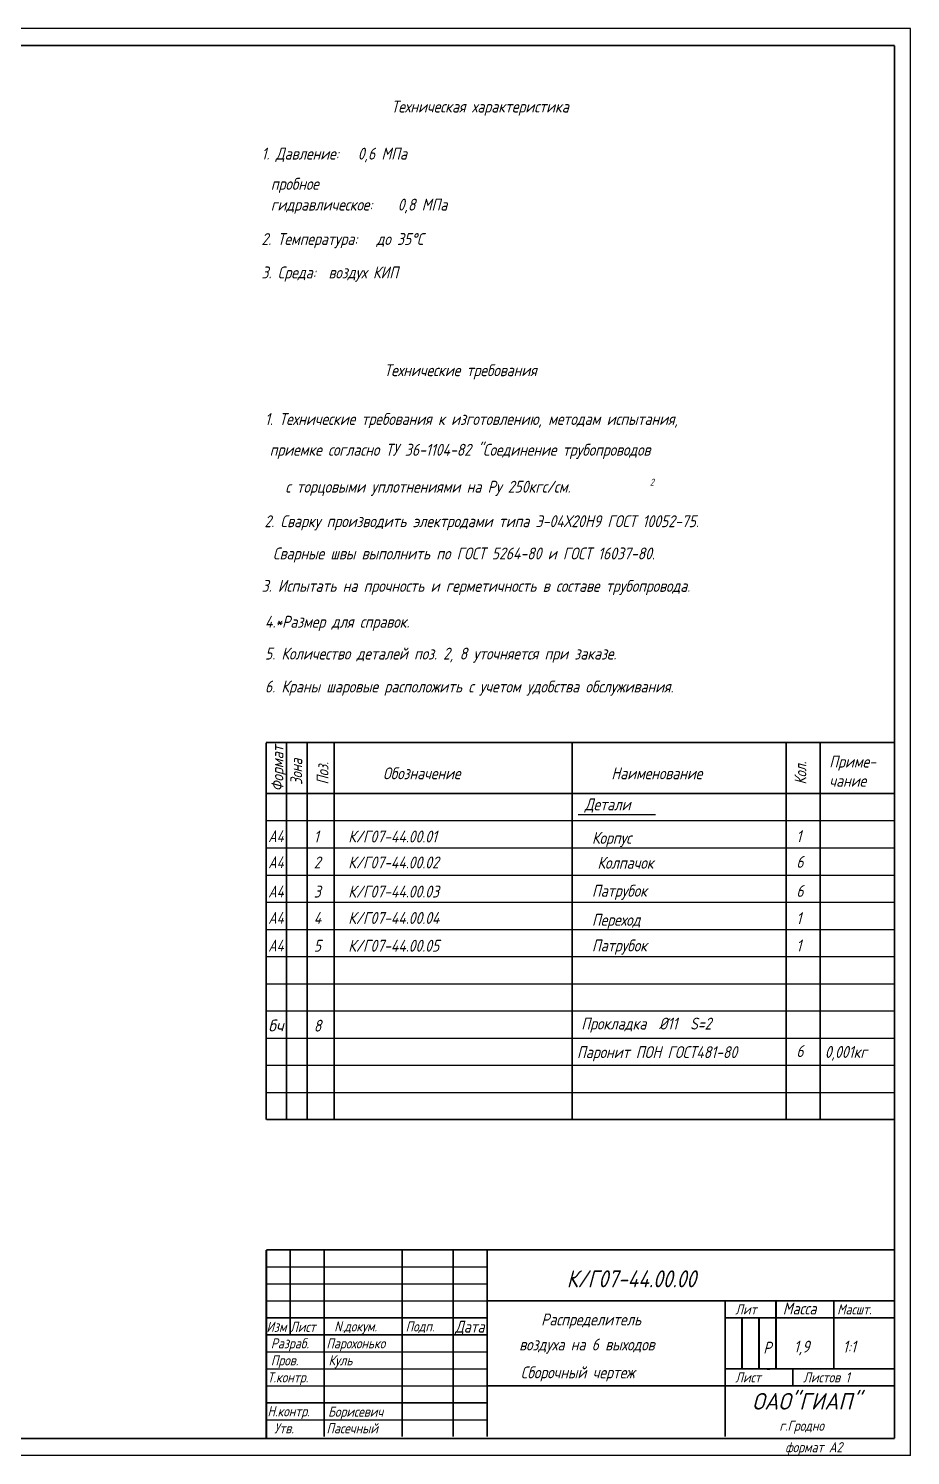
# Model space of a CAD drawing. Extents: x 57 to 1327, y 285 to 885.
# Drawn here: x 391.6 to 651.1, y 336.9 to 756.9 of the extents above; entities that cross this region are included whole.
import ezdxf
from ezdxf.enums import TextEntityAlignment as Align

# ---------------------------------------------------------------- set-up
doc = ezdxf.new("R2010")
doc.units = 0
doc.header["$LTSCALE"] = 0.6
doc.header["$MEASUREMENT"] = 0
doc.layers.get('0').update_dxf_attribs({"linetype": 'CONTINUOUS'})
doc.styles.add('ROMANC', font='romanc', dxfattribs={"width": 0.8, "oblique": 15, "height": 3.5})

msp = doc.modelspace()

# ---------------------------------------------------------------- linework, layer by layer
for p, q in [((651.1204, 756.9396), (57.1204, 756.9396)), ((651.1204, 336.9396), (651.1204, 756.9396)), ((651.1204, 336.9396), (651.1204, 756.9396)), ((553.317, 525.551), (576.087, 525.551)), ((461.52499, 523.78506), (646.42499, 523.78506)), ((461.52499, 515.78506), (646.42499, 515.78506)), ((461.52499, 507.78506), (646.42499, 507.78506)), ((461.52499, 499.78506), (646.42499, 499.78506)), ((461.52499, 491.78506), (646.42499, 491.78506)), ((461.52499, 483.78506), (646.42499, 483.78506)), ((461.52499, 475.78506), (646.42499, 475.78506)), ((461.52499, 467.78506), (646.42499, 467.78506)), ((461.52499, 459.78506), (646.42499, 459.78506)), ((461.52499, 451.78506), (646.42499, 451.78506)), ((461.52499, 443.78506), (646.42499, 443.78506)), ((461.5454, 392.4396), (526.5454, 392.4396)), ((461.5454, 387.4396), (526.5454, 387.4396)), ((461.5454, 382.4396), (526.5454, 382.4396)), ((461.5454, 367.4396), (526.5454, 367.4396)), ((461.5454, 362.4396), (526.5454, 362.4396)), ((608.971, 362.301), (609.757, 362.301)), ((461.5454, 357.4396), (646.5454, 357.4396)), ((461.5454, 352.4396), (526.5454, 352.4396)), ((526.5454, 352.4396), (461.5454, 352.4396)), ((461.5454, 352.4396), (526.5454, 352.4396)), ((461.5454, 347.4396), (526.5454, 347.4396)), ((651.1204, 336.9396), (57.1204, 336.9396))]:
    msp.add_line(p, q)
at = {"const_width": 0.5}
for points in [[(646.4424, 751.9396), (77.1204, 751.9396)], [(646.4424, 341.9396), (646.4424, 751.9396)], [(461.47499, 546.78506), (646.42499, 546.78506)], [(461.47499, 546.78506), (646.42499, 546.78506)], [(461.52499, 435.78506), (461.52499, 546.78506)], [(467.52499, 435.78506), (467.52499, 546.78506)], [(473.52499, 435.78506), (473.52499, 546.78506)], [(481.52499, 435.78506), (481.52499, 546.78506)], [(551.52499, 435.78506), (551.52499, 546.78506)], [(614.52499, 435.78506), (614.52499, 546.78506)], [(624.52499, 435.78506), (624.52499, 546.78506)], [(461.52499, 531.78506), (646.42499, 531.78506)], [(461.52499, 435.78506), (646.42499, 435.78506)], [(461.5454, 342.4396), (461.5454, 397.4396)], [(461.5454, 397.4396), (461.5454, 341.9396)], [(461.5454, 397.4396), (646.5454, 397.4396)], [(468.5454, 372.4396), (468.5454, 397.4396)], [(478.5454, 342.4396), (478.5454, 397.4396)], [(501.5454, 342.4396), (501.5454, 397.4396)], [(516.5454, 342.4396), (516.5454, 397.4396)], [(526.5454, 342.4396), (526.5454, 397.4396)], [(526.5454, 382.4396), (646.5454, 382.4396)], [(596.5454, 342.4396), (596.5454, 382.4396)], [(611.5454, 362.4396), (611.5454, 382.4396)], [(628.5454, 362.4396), (628.5454, 382.4396)], [(461.5454, 377.4396), (526.5454, 377.4396)], [(461.5454, 377.4396), (526.5454, 377.4396)], [(596.5454, 377.4396), (646.5454, 377.4396)], [(596.5454, 377.4396), (646.5454, 377.4396)], [(601.5454, 362.4396), (601.5454, 377.4396)], [(606.5454, 362.4396), (606.5454, 377.4396)], [(461.5454, 372.4396), (526.5454, 372.4396)], [(461.5454, 372.4396), (526.5454, 372.4396)], [(596.5454, 362.4396), (646.5454, 362.4396)], [(596.5454, 362.4396), (646.5454, 362.4396)], [(616.5454, 357.4396), (616.5454, 362.4396)], [(526.5454, 357.4396), (646.5454, 357.4396)], [(596.5454, 357.4396), (646.5454, 357.4396)], [(646.4424, 341.9396), (65.4004, 341.9396)]]:
    msp.add_lwpolyline(points, dxfattribs=at)

# ---------------------------------------------------------------- texts
at = {"style": 'ROMANC', "oblique": 15, "width": 0.8}
for s, height, p in [('Техническая характеристика', 3.5, (498.329, 732.225)), ('1. Давление:   0,6 МПа', 3.5, (460.12428, 718.36432)), ('пробное', 3.5, (462.88328, 709.48832)), ('гидравлическое:    0,8 МПа', 3.5, (462.88328, 703.36032)), ('2. Температура:   до 35%%DС', 3.5, (460.12428, 693.23532)), ('3. Среда:  воздух КИП', 3.5, (460.12428, 683.39232)), ('Технические требования', 3.5, (496.236, 654.617)), ('1. Технические требования к изготовлению, методам испытания,', 3.5, (461.14528, 640.25532)), ('     приемке согласно ТУ 36-1104-82 "Соединение трубопроводов', 3.5, (453.25428, 631.20632)), ('с торцовыми уплотнениями на Ру 250кгс/см.', 3.5, (467.15728, 620.32832)), ('2', 2, (574.44599, 622.42504)), ('2. Сварку производить электродами типа Э-04Х20Н9 ГОСТ 10052-75.', 3.5, (460.984, 610.17)), ('  Сварные швы выполнить по ГОСТ 5264-80 и ГОСТ 16037-80.', 3.5, (459.783, 600.686)), ('3. Испытать на прочность и герметичность в составе трубопровода.', 3.5, (460.16828, 591.13732)), ('4.*Размер для справок.', 3.5, (461.14528, 580.57932)), ('5. Количество деталей поз. 2, 8 уточняется при заказе.', 3.5, (461.14528, 571.20932)), ('6. Краны шаровые расположить с учетом удобства обслуживания.', 3.5, (461.14528, 561.51232)), ('Приме-', 3.5, (627.21499, 539.41506)), ('Обозначение', 3.5, (495.87499, 535.96506)), ('Наименование', 3.5, (563.09499, 535.96506)), ('чание', 3.5, (627.21499, 533.78506)), ('Детали', 3.5, (555.244, 526.823)), ('1', 3.5, (475.50499, 517.35804)), ('К/Г07-44.00.01', 3.5, (485.65499, 517.35804)), ('1', 3.5, (617.53499, 517.43923)), ('Корпус', 3.5, (557.388, 516.962)), ('2', 3.5, (475.50499, 509.73304)), ('К/Г07-44.00.02', 3.5, (485.65499, 509.73304)), ('Колпачок', 3.5, (558.988, 509.637)), ('6', 3.5, (617.53499, 509.91423)), ('3', 3.5, (475.50499, 501.15404)), ('К/Г07-44.00.03', 3.5, (485.65499, 501.15404)), ('Патрубок', 3.5, (557.388, 501.408)), ('6', 3.5, (617.53499, 501.35823)), ('4', 3.5, (475.50499, 493.39304)), ('К/Г07-44.00.04', 3.5, (485.65499, 493.39304)), ('Переход', 3.5, (557.388, 492.851)), ('1', 3.5, (617.53499, 493.30523)), ('5', 3.5, (475.50499, 485.22404)), ('К/Г07-44.00.05', 3.5, (485.65499, 485.22404)), ('Патрубок', 3.5, (557.388, 485.302)), ('1', 3.5, (617.53499, 485.25223)), ('8', 3.5, (475.50499, 461.68604)), ('Прокладка  %%C11  S=2', 3.5, (554.236, 462.306)), ('Паронит ПОН ГОСТ481-80', 3.5, (552.983, 453.906)), ('6', 3.5, (617.53499, 454.21823)), ('0,001кг', 3.5, (625.92399, 453.95623)), (' Распределитель', 3.5, (540.5813, 375.2217)), ('Лит', 3, (599.5454, 378.4396)), ('Лит', 3, (599.5454, 378.4396)), ('Масса', 3.5, (613.5454, 378.4396)), ('Масшт.', 3, (629.5454, 378.4396)), ('Изм', 3, (461.5954, 373.2996)), ('Лист', 3, (468.5254, 373.2996)), ('N.докум.', 3, (481.5454, 373.4396)), ('Подп.', 3, (502.5454, 373.4396)), ('Разраб.', 3, (462.8754, 368.4396)), ('Парохонько', 3, (479.2154, 368.4396)), (' воздуха на 6 выходов', 3.5, (534.1143, 367.8547)), ('Р', 3.5, (607.7934, 366.9096)), ('1,9', 3.5, (616.8134, 367.2196)), ('1:1', 3.5, (631.2054, 367.2196)), ('Пров.', 3, (462.8754, 363.4396)), ('Куль', 3, (479.8454, 363.4396)), ('Т.контр.', 3, (461.8754, 358.4396)), (' Сборочный чертеж', 3.5, (534.5693, 359.6357)), ('Лист', 3, (599.5454, 358.4396)), ('Листов 1', 3, (619.5454, 358.4396)), ('Н.контр.', 3, (461.8754, 348.4396)), ('Борисевич', 3, (479.7054, 348.3296)), ('Утв.', 3, (463.8754, 343.4396)), ('Пасечный', 3, (479.2454, 343.4396)), ('г.Гродно', 3, (612.5454, 344.1896)), ('формат А2', 3, (614.2554, 337.8696))]:
    msp.add_text(s, height=height, dxfattribs=at).set_placement(p)
at = {"style": 'ROMANC', "oblique": 15, "width": 0.613172}
msp.add_text('Формат', height=3.5, rotation=90, dxfattribs=at).set_placement((466.5654, 532.36373), (466.5654, 545.95571), align=Align.FIT)
at = {"style": 'ROMANC', "oblique": 15, "width": 0.75}
for s, p in [('Зона', (472.11499, 534.29506)), ('Поз.', (479.84499, 534.41506)), ('Кол.', (620.48499, 534.41506))]:
    msp.add_text(s, height=3.5, rotation=90, dxfattribs=at).set_placement(p)
at = {"style": 'ROMANC', "oblique": 15}
for s, width, p, p2 in [('А4', 0.695385, (462.12499, 517.47804), (466.64499, 517.47804)), ('А4', 0.695385, (462.12499, 509.78504), (466.64499, 509.78504)), ('А4', 0.695385, (462.12499, 501.20604), (466.64499, 501.20604)), ('А4', 0.695385, (462.12499, 493.44504), (466.64499, 493.44504)), ('А4', 0.695385, (462.12499, 485.27604), (466.64499, 485.27604)), ('бч', 0.713684, (462.12499, 461.73804), (466.64499, 461.73804)), ('Дата', 0.557419, (517.0854, 373.0996), (525.7254, 373.0996))]:
    msp.add_text(s, height=3.5, dxfattribs=dict(at, width=width)).set_placement(p, p2, align=Align.FIT)
at = {"color": 0, "linetype": 'ByBlock', "style": 'ROMANC', "oblique": 15, "width": 0.8}
msp.add_text('К/Г07-44.00.00', height=5, dxfattribs=at).set_placement((568.9754, 388.9296), align=Align.MIDDLE_CENTER)
at = {"style": 'ROMANC', "oblique": 15, "width": 0.8}
msp.add_text('ОАО"ГИАП"', height=4.883721, dxfattribs=at).set_placement((604.5454, 350.4396), (636.5454, 350.4396), align=Align.ALIGNED)

doc.saveas('drawing.dxf')
